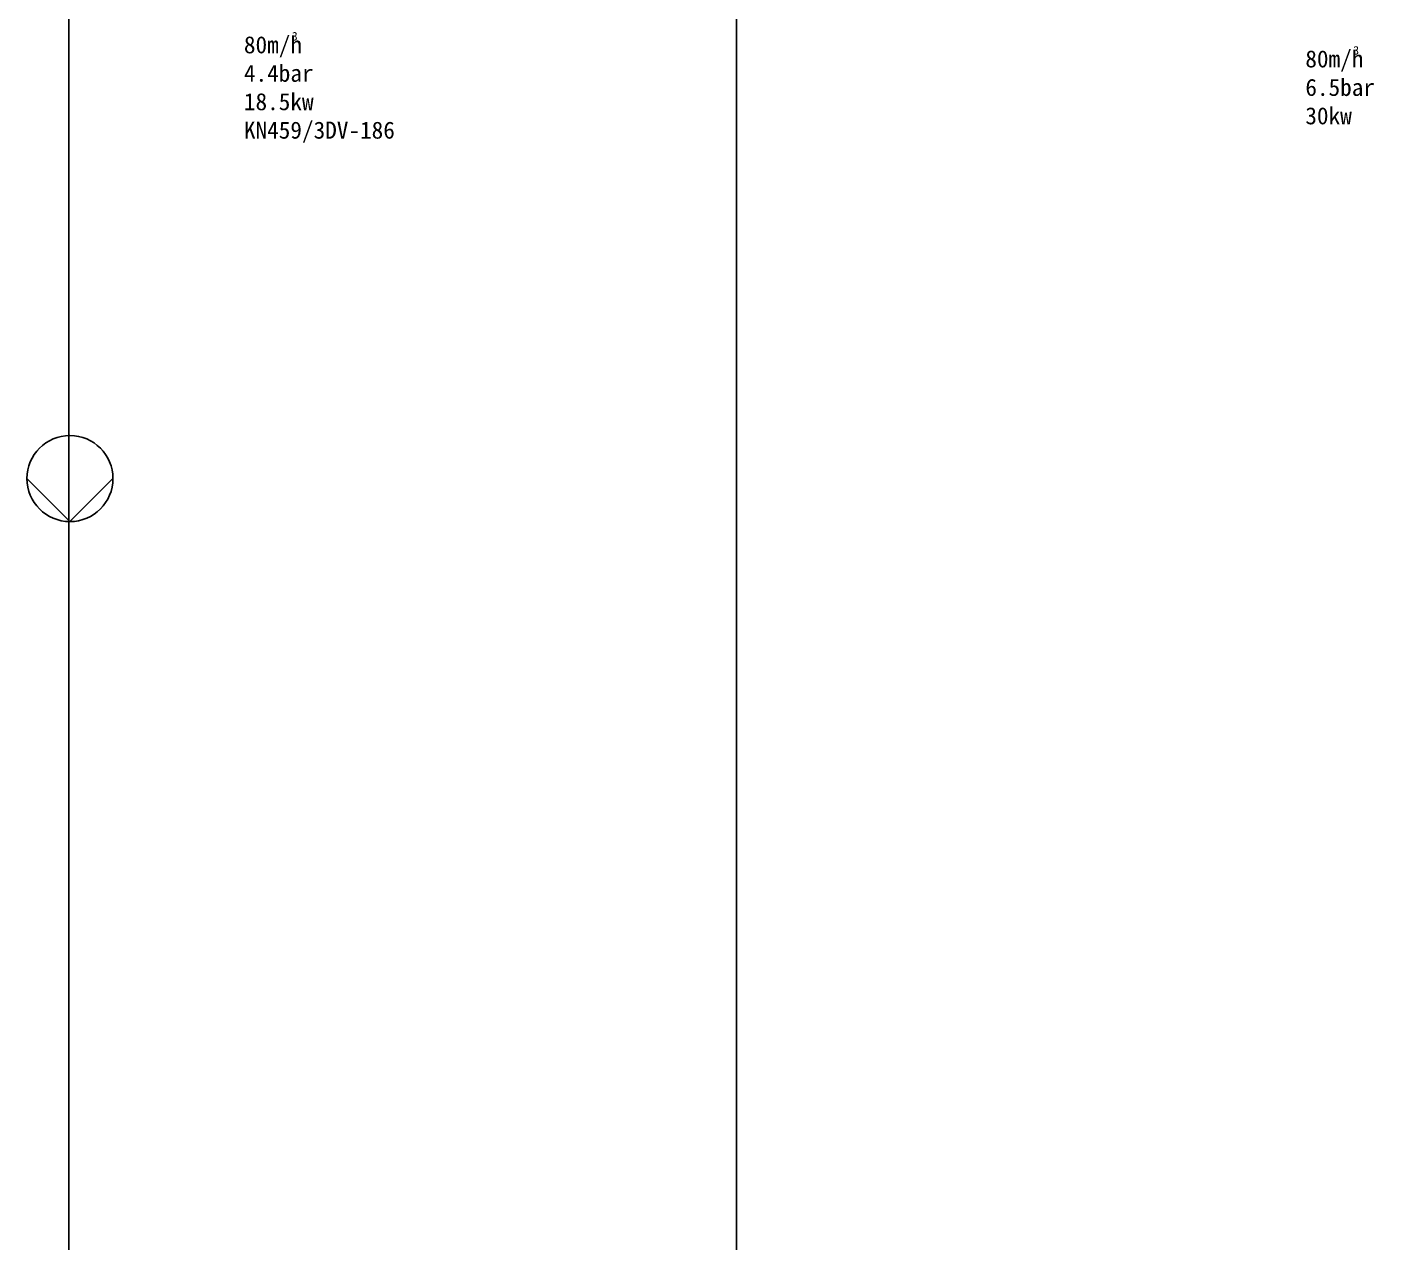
# Model space of a CAD drawing. Header units: millimetres. Extents: x 702 to 1891, y -286 to 555.
# Drawn here: x 1701.7 to 1778.5, y 108.5 to 177.8 of the extents above; entities that cross this region are included whole.
import ezdxf

# ---------------------------------------------------------------- set-up
doc = ezdxf.new("R2010")
doc.units = ezdxf.units.MM
doc.header["$MEASUREMENT"] = 0
doc.layers.get('0').update_dxf_attribs({"linetype": 'CONTINUOUS'})
doc.layers.add('PRODUKT', color=3, linetype='CONTINUOUS')

msp = doc.modelspace()

# ---------------------------------------------------------------- linework, layer by layer
at = {"color": 42}
msp.add_line((1704.108, 179.067), (1704.108, 101.726), dxfattribs=at)
at = {"color": 4}
msp.add_line((1742.191, 178.851), (1742.191, 15.288), dxfattribs=at)
at = {"layer": 'PRODUKT'}
for p, q in [((1704.108, 149.616), (1704.108, 154.521)), ((1704.165, 149.615), (1701.711, 152.069)), ((1704.165, 149.615), (1706.618, 152.069))]:
    msp.add_line(p, q, dxfattribs=at)
msp.add_circle((1704.165, 152.069), 2.453, dxfattribs=at)

# ---------------------------------------------------------------- texts
at = {"attachment_point": 1}
for s, insert, char_height, width in [('3', (1716.821, 177.546), 0.487, 6.52814), ('80m/h\\P4.4bar\\P18.5kw\\PKN459/3DV-186', (1714.087, 177.301), 0.97355, 65.72681), ('3', (1777.361, 176.74), 0.487, 6.52814), ('80m/h\\P6.5bar\\P30kw', (1774.627, 176.495), 0.9736, 65.72681)]:
    msp.add_mtext(s, dxfattribs=dict(at, insert=insert, char_height=char_height, width=width))

doc.saveas('drawing.dxf')
